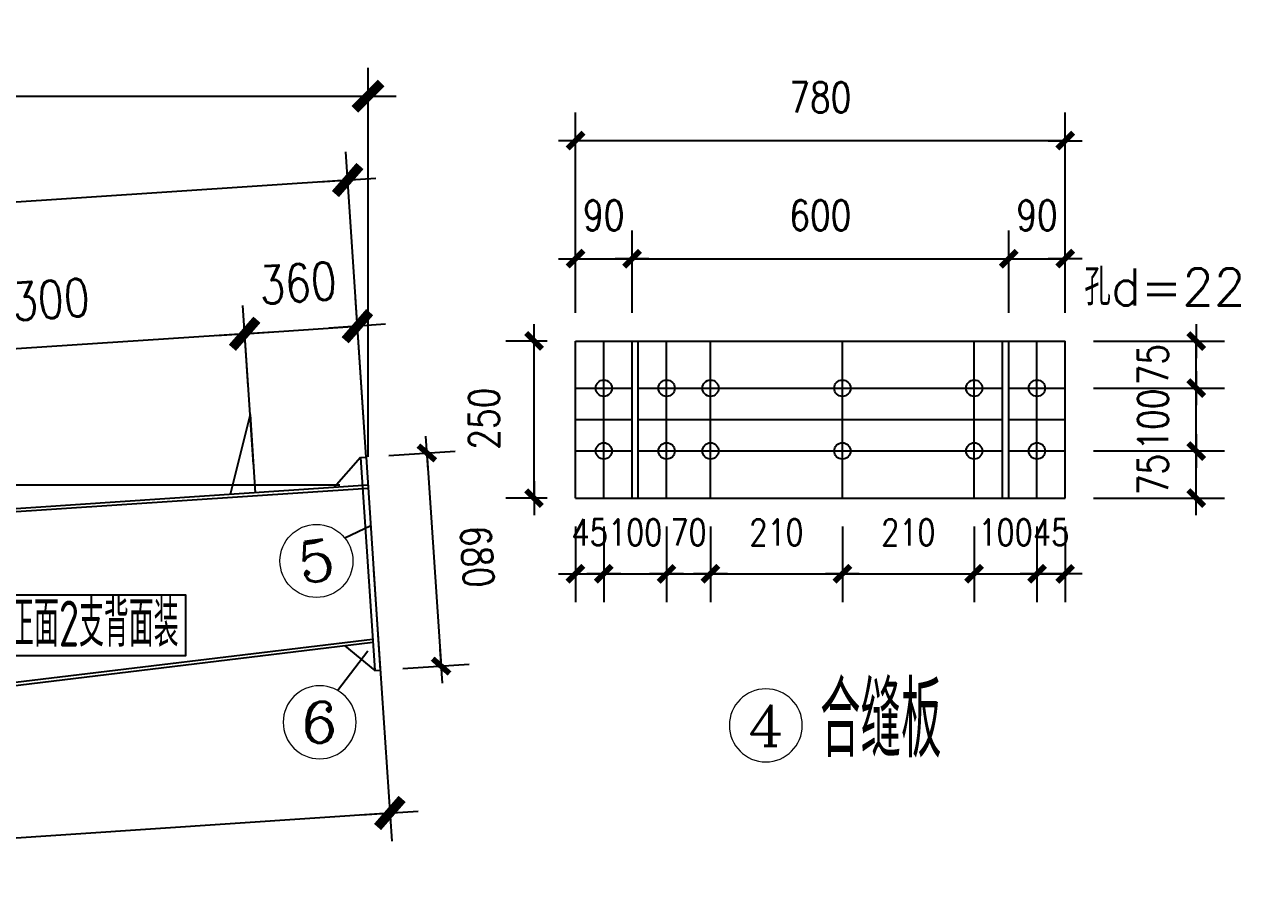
# Model space of a CAD drawing. Header units: millimetres. Extents: x 2451220 to 4527627, y -5186613 to -1639140.
# Drawn here: x 2506378 to 2510253, y -1716630 to -1713875 of the extents above; entities that cross this region are included whole.
import ezdxf
from ezdxf.enums import TextEntityAlignment as Align

# ---------------------------------------------------------------- set-up
doc = ezdxf.new("R2010")
doc.units = ezdxf.units.MM
doc.header["$LTSCALE"] = 1000
doc.header["$PDMODE"] = 34
doc.linetypes.add('CENTER', pattern=[50.8, 31.75, -6.35, 6.35, -6.35])
doc.layers.add('轴线层', color=1, linetype='CENTER', lineweight=15)
doc.layers.add('钢架', color=7, linetype='Continuous', lineweight=25)
doc.styles.add('COMPLEX', font='COMPLEX')
doc.styles.add('DIM_FONT', font='simplex.shx', dxfattribs={"width": 0.8, "bigfont": 'hztxt.shx'})
doc.styles.add('hz', font='gbenor.shx', dxfattribs={"width": 0.75, "height": 100, "bigfont": 'gbcbig.shx'})
doc.styles.get("Standard").update_dxf_attribs({"font": 'txt', "bigfont": 'gbcbig.shx'})
doc.dimstyles.get("Standard").update_dxf_attribs({"dimscale": 100, "dimtxt": 3.5, "dimasz": 1, "dimexe": 2.5, "dimexo": 3, "dimgap": 1.5, "dimtad": 1, "dimdec": 0, "dimzin": 0, "dimdsep": 46, "dimtxsty": 'Standard', "dimblk": 'ARCHTICK', "dimcen": 0.09, "dimadec": 0, "dimazin": 0, "dimtfac": 1, "dimtdec": 0, "dimtix": 1, "dimtmove": 2, "dimatfit": 3, "dimldrblk": 'ARCHTICK', "dimfxl": 1, "dimtolj": 1, "dimtzin": 0, "dimarcsym": 0})
doc.dimstyles.new('WGH(1)', dxfattribs={"dimscale": 1.2, "dimtxt": 100, "dimasz": 0.5, "dimexe": 75, "dimexo": 75, "dimgap": 75, "dimtad": 1, "dimdec": 0, "dimzin": 0, "dimdsep": 46, "dimtxsty": 'DIM_FONT', "dimblk1": '_DIMX', "dimblk2": '_DIMX', "dimsah": 1, "dimcen": 0.09, "dimclrd": 3, "dimclre": 3, "dimclrt": 7, "dimadec": 0, "dimazin": 0, "dimtfac": 1, "dimtdec": 0, "dimtix": 1, "dimtmove": 2, "dimatfit": 3, "dimldrblk": '_DIMX', "dimfxl": 1, "dimtolj": 1, "dimtzin": 0, "dimarcsym": 0})
doc.dimstyles.new('WGH(2)', dxfattribs={"dimscale": 1.2, "dimtxt": 100, "dimasz": 0.5, "dimexe": 75, "dimexo": 75, "dimgap": 75, "dimtad": 1, "dimdec": 0, "dimlfac": 0.5, "dimzin": 0, "dimdsep": 46, "dimtxsty": 'DIM_FONT', "dimblk1": '_DIMX', "dimblk2": '_DIMX', "dimsah": 1, "dimcen": 0.09, "dimclrd": 3, "dimclre": 3, "dimclrt": 7, "dimadec": 0, "dimazin": 0, "dimtfac": 1, "dimtdec": 0, "dimtix": 1, "dimtmove": 2, "dimatfit": 3, "dimldrblk": '_DIMX', "dimfxl": 1, "dimtolj": 1, "dimtzin": 0, "dimarcsym": 0})

# ---------------------------------------------------------------- blocks, each defined once
blk = doc.blocks.new('轴线标号')
at = {"lineweight": 13}
blk.add_circle((0, 0), 0.5, dxfattribs=at)
at = {"layer": '钢架', "lineweight": 13, "style": 'COMPLEX', "width": 1.041667}
blk.add_attdef('A', text='', height=0.56, dxfattribs=at).set_placement((-0.25, -0.28), (0.25, -0.28), align=Align.FIT)
blk = doc.blocks.new('_DIMX')
blk.add_line((-150, 0), (150, 0))
at = {"const_width": 50}
blk.add_lwpolyline([(-70, -70), (70, 70)], dxfattribs=at)
blk = doc.blocks.new('*D2622')
at = {"color": 3, "lineweight": -2}
for p, q in [((2507090.9, -1715027.5), (2507073.8, -1714770.6)), ((2505793.8, -1715114), (2505776.7, -1714857)), ((2507079.2, -1714860.4), (2505783.3, -1714946.8))]:
    blk.add_line(p, q, dxfattribs=at)
at = {"layer": 'Defpoints', "color": 0}
for p in [(2505782.7, -1714946.8), (2507096.9, -1715117.3), (2505799.8, -1715203.8)]:
    blk.add_point(p, dxfattribs=at)
at = {"color": 3, "lineweight": -2, "xscale": 0.6, "yscale": 0.6, "zscale": 0.6}
for p, rotation in [((2507079.8, -1714860.4), 3.814074823641809), ((2505782.7, -1714946.8), 183.8140748236418)]:
    blk.add_blockref('_DIMX', p, dxfattribs=dict(at, rotation=rotation))
at = {"color": 7, "insert": (2506421.2, -1714753.9), "char_height": 120, "attachment_point": 5, "rotation": 3.8141, "style": 'DIM_FONT'}
blk.add_mtext('\\A1;1300', dxfattribs=at)
blk = doc.blocks.new('*D2626')
at = {"color": 3, "lineweight": -2}
for p, q in [((2508133.9, -1715473.7), (2508133.9, -1715714.6)), ((2508223.9, -1715473.7), (2508223.9, -1715714.6)), ((2508133.6, -1715624.6), (2508133.2, -1715624.6)), ((2508133.9, -1715624.6), (2508223.9, -1715624.6)), ((2508224.3, -1715624.6), (2508224.7, -1715624.6))]:
    blk.add_line(p, q, dxfattribs=at)
at = {"layer": 'Defpoints', "color": 0}
for p in [(2508133.9, -1715383.7), (2508223.9, -1715383.7), (2508223.9, -1715624.6)]:
    blk.add_point(p, dxfattribs=at)
at = {"color": 3, "lineweight": -2, "xscale": 0.36, "yscale": 0.36, "zscale": 0.36}
blk.add_blockref('_DIMX', (2508133.9, -1715624.6), dxfattribs=at)
at = {"color": 3, "lineweight": -2, "xscale": 0.36, "yscale": 0.36, "zscale": 0.36, "rotation": 180}
blk.add_blockref('_DIMX', (2508223.9, -1715624.6), dxfattribs=at)
at = {"color": 7, "insert": (2508178.9, -1715492.6), "char_height": 84, "attachment_point": 5, "style": 'DIM_FONT'}
blk.add_mtext('\\A1;45', dxfattribs=at)
blk = doc.blocks.new('*D2627')
at = {"color": 3, "lineweight": -2}
for p, q in [((2508423.9, -1715473.7), (2508423.9, -1715714.6)), ((2508223.9, -1715563.7), (2508223.9, -1715714.6)), ((2508223.6, -1715624.6), (2508223.2, -1715624.6)), ((2508223.9, -1715624.6), (2508423.9, -1715624.6)), ((2508424.3, -1715624.6), (2508424.7, -1715624.6))]:
    blk.add_line(p, q, dxfattribs=at)
at = {"layer": 'Defpoints', "color": 0}
for p in [(2508423.9, -1715383.7), (2508223.9, -1715473.7), (2508423.9, -1715624.6)]:
    blk.add_point(p, dxfattribs=at)
at = {"color": 3, "lineweight": -2, "xscale": 0.36, "yscale": 0.36, "zscale": 0.36}
blk.add_blockref('_DIMX', (2508223.9, -1715624.6), dxfattribs=at)
at = {"color": 3, "lineweight": -2, "xscale": 0.36, "yscale": 0.36, "zscale": 0.36, "rotation": 180}
blk.add_blockref('_DIMX', (2508423.9, -1715624.6), dxfattribs=at)
at = {"color": 7, "insert": (2508323.9, -1715492.6), "char_height": 84, "attachment_point": 5, "style": 'DIM_FONT'}
blk.add_mtext('\\A1;100', dxfattribs=at)
blk = doc.blocks.new('*D2628')
at = {"color": 3, "lineweight": -2}
for p, q in [((2508423.9, -1715473.7), (2508423.9, -1715714.6)), ((2508563.9, -1715473.7), (2508563.9, -1715714.6)), ((2508423.6, -1715624.6), (2508423.2, -1715624.6)), ((2508423.9, -1715624.6), (2508563.9, -1715624.6)), ((2508564.3, -1715624.6), (2508564.7, -1715624.6))]:
    blk.add_line(p, q, dxfattribs=at)
at = {"layer": 'Defpoints', "color": 0}
for p in [(2508423.9, -1715383.7), (2508563.9, -1715383.7), (2508563.9, -1715624.6)]:
    blk.add_point(p, dxfattribs=at)
at = {"color": 3, "lineweight": -2, "xscale": 0.36, "yscale": 0.36, "zscale": 0.36}
blk.add_blockref('_DIMX', (2508423.9, -1715624.6), dxfattribs=at)
at = {"color": 3, "lineweight": -2, "xscale": 0.36, "yscale": 0.36, "zscale": 0.36, "rotation": 180}
blk.add_blockref('_DIMX', (2508563.9, -1715624.6), dxfattribs=at)
at = {"color": 7, "insert": (2508493.9, -1715492.6), "char_height": 84, "attachment_point": 5, "style": 'DIM_FONT'}
blk.add_mtext('\\A1;70', dxfattribs=at)
blk = doc.blocks.new('*D2629')
at = {"color": 3, "lineweight": -2}
for p, q in [((2509603.9, -1715473.7), (2509603.9, -1715714.6)), ((2509693.9, -1715473.7), (2509693.9, -1715714.6)), ((2509603.6, -1715624.6), (2509603.2, -1715624.6)), ((2509603.9, -1715624.6), (2509693.9, -1715624.6)), ((2509694.3, -1715624.6), (2509694.7, -1715624.6))]:
    blk.add_line(p, q, dxfattribs=at)
at = {"layer": 'Defpoints', "color": 0}
for p in [(2509603.9, -1715383.7), (2509693.9, -1715383.7), (2509693.9, -1715624.6)]:
    blk.add_point(p, dxfattribs=at)
at = {"color": 3, "lineweight": -2, "xscale": 0.36, "yscale": 0.36, "zscale": 0.36}
blk.add_blockref('_DIMX', (2509603.9, -1715624.6), dxfattribs=at)
at = {"color": 3, "lineweight": -2, "xscale": 0.36, "yscale": 0.36, "zscale": 0.36, "rotation": 180}
blk.add_blockref('_DIMX', (2509693.9, -1715624.6), dxfattribs=at)
at = {"color": 7, "insert": (2509648.9, -1715492.6), "char_height": 84, "attachment_point": 5, "style": 'DIM_FONT'}
blk.add_mtext('\\A1;45', dxfattribs=at)
blk = doc.blocks.new('*D2630')
at = {"color": 3, "lineweight": -2}
for p, q in [((2508043.9, -1714883.7), (2507911.8, -1714883.7)), ((2508001.8, -1715383.4), (2508001.8, -1714884.1)), ((2508043.9, -1715383.7), (2507911.8, -1715383.7))]:
    blk.add_line(p, q, dxfattribs=at)
at = {"layer": 'Defpoints', "color": 0}
for p in [(2508001.8, -1714883.7), (2508133.9, -1714883.7), (2508133.9, -1715383.7)]:
    blk.add_point(p, dxfattribs=at)
at = {"color": 3, "lineweight": -2, "xscale": 0.36, "yscale": 0.36, "zscale": 0.36}
for p, rotation in [((2508001.8, -1714883.7), 90), ((2508001.8, -1715383.7), 270)]:
    blk.add_blockref('_DIMX', p, dxfattribs=dict(at, rotation=rotation))
at = {"color": 7, "insert": (2507842.3, -1715131), "char_height": 96, "attachment_point": 5, "rotation": 90, "style": 'DIM_FONT'}
blk.add_mtext('\\A1;250', dxfattribs=at)
blk = doc.blocks.new('*D843')
at = {"color": 3, "lineweight": -2}
for p, q in [((2508133.9, -1714793.7), (2508133.9, -1714531.4)), ((2508313.9, -1714793.7), (2508313.9, -1714531.4)), ((2508133.6, -1714621.4), (2508133.2, -1714621.4)), ((2508133.9, -1714621.4), (2508313.9, -1714621.4)), ((2508314.3, -1714621.4), (2508314.7, -1714621.4))]:
    blk.add_line(p, q, dxfattribs=at)
at = {"layer": 'Defpoints', "color": 0}
for p in [(2508313.9, -1714621.4), (2508133.9, -1714883.7), (2508313.9, -1714883.7)]:
    blk.add_point(p, dxfattribs=at)
at = {"color": 3, "lineweight": -2, "xscale": 0.36, "yscale": 0.36, "zscale": 0.36}
blk.add_blockref('_DIMX', (2508133.9, -1714621.4), dxfattribs=at)
at = {"color": 3, "lineweight": -2, "xscale": 0.36, "yscale": 0.36, "zscale": 0.36, "rotation": 180}
blk.add_blockref('_DIMX', (2508313.9, -1714621.4), dxfattribs=at)
at = {"color": 7, "insert": (2508223.9, -1714483.4), "char_height": 96, "attachment_point": 5, "style": 'DIM_FONT'}
blk.add_mtext('\\A1;90', dxfattribs=at)
blk = doc.blocks.new('*D2631')
at = {"color": 3, "lineweight": -2}
for p, q in [((2508313.9, -1714793.7), (2508313.9, -1714531.4)), ((2509513.9, -1714793.7), (2509513.9, -1714531.4)), ((2508314.3, -1714621.4), (2509513.6, -1714621.4))]:
    blk.add_line(p, q, dxfattribs=at)
at = {"layer": 'Defpoints', "color": 0}
for p in [(2509513.9, -1714621.4), (2508313.9, -1714883.7), (2509513.9, -1714883.7)]:
    blk.add_point(p, dxfattribs=at)
at = {"color": 3, "lineweight": -2, "xscale": 0.36, "yscale": 0.36, "zscale": 0.36, "rotation": 180}
blk.add_blockref('_DIMX', (2508313.9, -1714621.4), dxfattribs=at)
at = {"color": 3, "lineweight": -2, "xscale": 0.36, "yscale": 0.36, "zscale": 0.36}
blk.add_blockref('_DIMX', (2509513.9, -1714621.4), dxfattribs=at)
at = {"color": 7, "insert": (2508913.9, -1714483.4), "char_height": 96, "attachment_point": 5, "style": 'DIM_FONT'}
blk.add_mtext('\\A1;600', dxfattribs=at)
blk = doc.blocks.new('*D2632')
at = {"color": 3, "lineweight": -2}
for p, q in [((2509513.9, -1714793.7), (2509513.9, -1714531.4)), ((2509693.9, -1714793.7), (2509693.9, -1714531.4)), ((2509513.6, -1714621.4), (2509513.2, -1714621.4)), ((2509513.9, -1714621.4), (2509693.9, -1714621.4)), ((2509694.3, -1714621.4), (2509694.7, -1714621.4))]:
    blk.add_line(p, q, dxfattribs=at)
at = {"layer": 'Defpoints', "color": 0}
for p in [(2509693.9, -1714621.4), (2509513.9, -1714883.7), (2509693.9, -1714883.7)]:
    blk.add_point(p, dxfattribs=at)
at = {"color": 3, "lineweight": -2, "xscale": 0.36, "yscale": 0.36, "zscale": 0.36}
blk.add_blockref('_DIMX', (2509513.9, -1714621.4), dxfattribs=at)
at = {"color": 3, "lineweight": -2, "xscale": 0.36, "yscale": 0.36, "zscale": 0.36, "rotation": 180}
blk.add_blockref('_DIMX', (2509693.9, -1714621.4), dxfattribs=at)
at = {"color": 7, "insert": (2509603.9, -1714483.4), "char_height": 96, "attachment_point": 5, "style": 'DIM_FONT'}
blk.add_mtext('\\A1;90', dxfattribs=at)
blk = doc.blocks.new('*D2633')
at = {"color": 3, "lineweight": -2}
for p, q in [((2508133.9, -1714793.7), (2508133.9, -1714155.7)), ((2509693.9, -1714793.7), (2509693.9, -1714155.7)), ((2509693.6, -1714245.7), (2508134.3, -1714245.7))]:
    blk.add_line(p, q, dxfattribs=at)
at = {"layer": 'Defpoints', "color": 0}
for p in [(2508133.9, -1714245.7), (2508133.9, -1714883.7), (2509693.9, -1714883.7)]:
    blk.add_point(p, dxfattribs=at)
at = {"color": 3, "lineweight": -2, "xscale": 0.36, "yscale": 0.36, "zscale": 0.36, "rotation": 180}
blk.add_blockref('_DIMX', (2508133.9, -1714245.7), dxfattribs=at)
at = {"color": 3, "lineweight": -2, "xscale": 0.36, "yscale": 0.36, "zscale": 0.36}
blk.add_blockref('_DIMX', (2509693.9, -1714245.7), dxfattribs=at)
at = {"color": 7, "insert": (2508913.9, -1714107.7), "char_height": 96, "attachment_point": 5, "style": 'DIM_FONT'}
blk.add_mtext('\\A1;780', dxfattribs=at)
blk = doc.blocks.new('*D844')
at = {"color": 3, "lineweight": -2}
for p, q in [((2509783.9, -1715233.7), (2510201.4, -1715233.7)), ((2510111.4, -1715233.4), (2510111.4, -1715233)), ((2510111.4, -1715383.7), (2510111.4, -1715233.7)), ((2509783.9, -1715383.7), (2510201.4, -1715383.7)), ((2510111.4, -1715384.1), (2510111.4, -1715384.5))]:
    blk.add_line(p, q, dxfattribs=at)
at = {"layer": 'Defpoints', "color": 0}
for p in [(2509693.9, -1715233.7), (2510111.4, -1715233.7), (2509693.9, -1715383.7)]:
    blk.add_point(p, dxfattribs=at)
at = {"color": 3, "lineweight": -2, "xscale": 0.36, "yscale": 0.36, "zscale": 0.36}
for p, rotation in [((2510111.4, -1715233.7), 270), ((2510111.4, -1715383.7), 90)]:
    blk.add_blockref('_DIMX', p, dxfattribs=dict(at, rotation=rotation))
at = {"color": 7, "insert": (2509973.4, -1715308.7), "char_height": 96, "attachment_point": 5, "rotation": 90, "style": 'DIM_FONT'}
blk.add_mtext('\\A1;75', dxfattribs=at)
blk = doc.blocks.new('*D2634')
at = {"color": 3, "lineweight": -2}
for p, q in [((2509783.9, -1715033.7), (2510201.4, -1715033.7)), ((2510111.4, -1715033.4), (2510111.4, -1715033)), ((2510111.4, -1715233.7), (2510111.4, -1715033.7)), ((2509783.9, -1715233.7), (2510201.4, -1715233.7)), ((2510111.4, -1715234.1), (2510111.4, -1715234.5))]:
    blk.add_line(p, q, dxfattribs=at)
at = {"layer": 'Defpoints', "color": 0}
for p in [(2509693.9, -1715033.7), (2510111.4, -1715033.7), (2509693.9, -1715233.7)]:
    blk.add_point(p, dxfattribs=at)
at = {"color": 3, "lineweight": -2, "xscale": 0.36, "yscale": 0.36, "zscale": 0.36}
for p, rotation in [((2510111.4, -1715033.7), 270), ((2510111.4, -1715233.7), 90)]:
    blk.add_blockref('_DIMX', p, dxfattribs=dict(at, rotation=rotation))
at = {"color": 7, "insert": (2509973.4, -1715133.7), "char_height": 96, "attachment_point": 5, "rotation": 90, "style": 'DIM_FONT'}
blk.add_mtext('\\A1;100', dxfattribs=at)
blk = doc.blocks.new('*D2635')
at = {"color": 3, "lineweight": -2}
for p, q in [((2509783.9, -1714883.7), (2510201.4, -1714883.7)), ((2510111.4, -1714883.4), (2510111.4, -1714883)), ((2510111.4, -1715033.7), (2510111.4, -1714883.7)), ((2509783.9, -1715033.7), (2510201.4, -1715033.7)), ((2510111.4, -1715034.1), (2510111.4, -1715034.5))]:
    blk.add_line(p, q, dxfattribs=at)
at = {"layer": 'Defpoints', "color": 0}
for p in [(2509693.9, -1714883.7), (2510111.4, -1714883.7), (2509693.9, -1715033.7)]:
    blk.add_point(p, dxfattribs=at)
at = {"color": 3, "lineweight": -2, "xscale": 0.36, "yscale": 0.36, "zscale": 0.36}
for p, rotation in [((2510111.4, -1714883.7), 270), ((2510111.4, -1715033.7), 90)]:
    blk.add_blockref('_DIMX', p, dxfattribs=dict(at, rotation=rotation))
at = {"color": 7, "insert": (2509973.4, -1714958.7), "char_height": 96, "attachment_point": 5, "rotation": 90, "style": 'DIM_FONT'}
blk.add_mtext('\\A1;75', dxfattribs=at)
blk = doc.blocks.new('*D2636')
at = {"color": 3, "lineweight": -2}
for p, q in [((2509403.9, -1715473.7), (2509403.9, -1715714.6)), ((2509603.9, -1715473.7), (2509603.9, -1715714.6)), ((2509403.6, -1715624.6), (2509403.2, -1715624.6)), ((2509403.9, -1715624.6), (2509603.9, -1715624.6)), ((2509604.3, -1715624.6), (2509604.7, -1715624.6))]:
    blk.add_line(p, q, dxfattribs=at)
at = {"layer": 'Defpoints', "color": 0}
for p in [(2509403.9, -1715383.7), (2509603.9, -1715383.7), (2509603.9, -1715624.6)]:
    blk.add_point(p, dxfattribs=at)
at = {"color": 3, "lineweight": -2, "xscale": 0.36, "yscale": 0.36, "zscale": 0.36}
blk.add_blockref('_DIMX', (2509403.9, -1715624.6), dxfattribs=at)
at = {"color": 3, "lineweight": -2, "xscale": 0.36, "yscale": 0.36, "zscale": 0.36, "rotation": 180}
blk.add_blockref('_DIMX', (2509603.9, -1715624.6), dxfattribs=at)
at = {"color": 7, "insert": (2509503.9, -1715492.6), "char_height": 84, "attachment_point": 5, "style": 'DIM_FONT'}
blk.add_mtext('\\A1;100', dxfattribs=at)
blk = doc.blocks.new('*D845')
at = {"color": 3, "lineweight": -2}
for p, q in [((2508983.9, -1715473.7), (2508983.9, -1715714.6)), ((2509403.9, -1715473.7), (2509403.9, -1715714.6)), ((2508984.3, -1715624.6), (2509403.6, -1715624.6))]:
    blk.add_line(p, q, dxfattribs=at)
at = {"layer": 'Defpoints', "color": 0}
for p in [(2508983.9, -1715383.7), (2509403.9, -1715383.7), (2509403.9, -1715624.6)]:
    blk.add_point(p, dxfattribs=at)
at = {"color": 3, "lineweight": -2, "xscale": 0.36, "yscale": 0.36, "zscale": 0.36, "rotation": 180}
blk.add_blockref('_DIMX', (2508983.9, -1715624.6), dxfattribs=at)
at = {"color": 3, "lineweight": -2, "xscale": 0.36, "yscale": 0.36, "zscale": 0.36}
blk.add_blockref('_DIMX', (2509403.9, -1715624.6), dxfattribs=at)
at = {"color": 7, "insert": (2509193.9, -1715492.6), "char_height": 84, "attachment_point": 5, "style": 'DIM_FONT'}
blk.add_mtext('\\A1;210', dxfattribs=at)
blk = doc.blocks.new('*D846')
at = {"color": 3, "lineweight": -2}
for p, q in [((2508563.9, -1715473.7), (2508563.9, -1715714.6)), ((2508983.9, -1715473.7), (2508983.9, -1715714.6)), ((2508564.3, -1715624.6), (2508983.6, -1715624.6))]:
    blk.add_line(p, q, dxfattribs=at)
at = {"layer": 'Defpoints', "color": 0}
for p in [(2508563.9, -1715383.7), (2508983.9, -1715383.7), (2508983.9, -1715624.6)]:
    blk.add_point(p, dxfattribs=at)
at = {"color": 3, "lineweight": -2, "xscale": 0.36, "yscale": 0.36, "zscale": 0.36, "rotation": 180}
blk.add_blockref('_DIMX', (2508563.9, -1715624.6), dxfattribs=at)
at = {"color": 3, "lineweight": -2, "xscale": 0.36, "yscale": 0.36, "zscale": 0.36}
blk.add_blockref('_DIMX', (2508983.9, -1715624.6), dxfattribs=at)
at = {"color": 7, "insert": (2508773.9, -1715492.6), "char_height": 84, "attachment_point": 5, "style": 'DIM_FONT'}
blk.add_mtext('\\A1;210', dxfattribs=at)
blk = doc.blocks.new('*D2637')
at = {"color": 3, "lineweight": -2}
for p, q in [((2507538.6, -1715248.2), (2507750.1, -1715234.1)), ((2507660.4, -1715240.5), (2507705.6, -1715918.3)), ((2507583.9, -1715926.7), (2507795.4, -1715912.6))]:
    blk.add_line(p, q, dxfattribs=at)
at = {"layer": 'Defpoints', "color": 0}
for p in [(2507448.8, -1715254.2), (2507705.6, -1715918.6), (2507494.1, -1715932.7)]:
    blk.add_point(p, dxfattribs=at)
at = {"color": 3, "lineweight": -2, "xscale": 0.36, "yscale": 0.36, "zscale": 0.36}
for p, rotation in [((2507660.3, -1715240.1), 93.81407483432686), ((2507705.6, -1715918.6), 273.8140748343268)]:
    blk.add_blockref('_DIMX', p, dxfattribs=dict(at, rotation=rotation))
at = {"color": 7, "insert": (2507820.7, -1715570.2), "char_height": 96, "attachment_point": 5, "rotation": 273.8141, "style": 'DIM_FONT'}
blk.add_mtext('\\A1;680', dxfattribs=at)
blk = doc.blocks.new('*D2640')
at = {"color": 3, "lineweight": -2}
for p, q in [((2507466.8, -1715253), (2507433, -1714746.6)), ((2507107.6, -1715277), (2507073.8, -1714770.6)), ((2507079.2, -1714860.4), (2507078.6, -1714860.4)), ((2507079.8, -1714860.4), (2507439, -1714836.4)), ((2507439.6, -1714836.4), (2507440.2, -1714836.3))]:
    blk.add_line(p, q, dxfattribs=at)
at = {"layer": 'Defpoints', "color": 0}
for p in [(2507439, -1714836.4), (2507113.5, -1715366.8), (2507472.8, -1715342.8)]:
    blk.add_point(p, dxfattribs=at)
at = {"color": 3, "lineweight": -2, "xscale": 0.6, "yscale": 0.6, "zscale": 0.6}
for p, rotation in [((2507439, -1714836.4), 183.8140748329348), ((2507079.8, -1714860.4), 3.814074832934775)]:
    blk.add_blockref('_DIMX', p, dxfattribs=dict(at, rotation=rotation))
at = {"color": 7, "insert": (2507249.4, -1714698.7), "char_height": 120, "attachment_point": 5, "rotation": 3.8141, "style": 'DIM_FONT'}
blk.add_mtext('\\A1;360', dxfattribs=at)
blk = doc.blocks.new('*D850')
at = {"color": 3, "lineweight": -2}
for p, q in [((2507466.8, -1715253), (2507402, -1714281.2)), ((2507407.4, -1714371.1), (2501408.6, -1714771)), ((2501466.8, -1715653), (2501402, -1714681.2))]:
    blk.add_line(p, q, dxfattribs=at)
at = {"layer": 'Defpoints', "color": 0}
for p in [(2501408, -1714771), (2507472.8, -1715342.8), (2501472.8, -1715742.8)]:
    blk.add_point(p, dxfattribs=at)
at = {"color": 3, "lineweight": -2, "xscale": 0.6, "yscale": 0.6, "zscale": 0.6}
for p, rotation in [((2507408, -1714371), 3.81407483429097), ((2501408, -1714771), 183.8140748342909)]:
    blk.add_blockref('_DIMX', p, dxfattribs=dict(at, rotation=rotation))
at = {"color": 7, "insert": (2504398, -1714421.3), "char_height": 120, "attachment_point": 5, "rotation": 3.8141, "style": 'DIM_FONT'}
blk.add_mtext('\\A1;6013', dxfattribs=at)
blk = doc.blocks.new('*D851')
at = {"color": 3, "lineweight": -2}
for p, q in [((2501472.8, -1715652.8), (2501472.8, -1714014)), ((2507472.8, -1715252.8), (2507472.8, -1714014)), ((2501473.4, -1714104), (2507472.2, -1714104))]:
    blk.add_line(p, q, dxfattribs=at)
at = {"layer": 'Defpoints', "color": 0}
for p in [(2507472.8, -1714104), (2507472.8, -1715342.8), (2501472.8, -1715742.8)]:
    blk.add_point(p, dxfattribs=at)
at = {"color": 3, "lineweight": -2, "xscale": 0.6, "yscale": 0.6, "zscale": 0.6, "rotation": 180}
blk.add_blockref('_DIMX', (2501472.8, -1714104), dxfattribs=at)
at = {"color": 3, "lineweight": -2, "xscale": 0.6, "yscale": 0.6, "zscale": 0.6}
blk.add_blockref('_DIMX', (2507472.8, -1714104), dxfattribs=at)
at = {"color": 7, "insert": (2504472.8, -1713954), "char_height": 120, "attachment_point": 5, "style": 'DIM_FONT'}
blk.add_mtext('\\A1;6000', dxfattribs=at)
blk = doc.blocks.new('*D852')
at = {"color": 3, "lineweight": -2}
for p, q in [((2507382.8, -1715342.8), (2500674.1, -1715342.8)), ((2500764.1, -1715342.2), (2500764.1, -1715341.6)), ((2500764.1, -1715342.8), (2500764.1, -1715742.8)), ((2501152.8, -1715742.8), (2500674.1, -1715742.8)), ((2500764.1, -1715743.4), (2500764.1, -1715744))]:
    blk.add_line(p, q, dxfattribs=at)
at = {"layer": 'Defpoints', "color": 0}
for p in [(2507472.8, -1715342.8), (2500764.1, -1715742.8), (2501242.8, -1715742.8)]:
    blk.add_point(p, dxfattribs=at)
at = {"color": 3, "lineweight": -2, "xscale": 0.6, "yscale": 0.6, "zscale": 0.6}
for p, rotation in [((2500764.1, -1715342.8), 270), ((2500764.1, -1715742.8), 90)]:
    blk.add_blockref('_DIMX', p, dxfattribs=dict(at, rotation=rotation))
at = {"color": 7, "insert": (2500614.1, -1715542.8), "char_height": 120, "attachment_point": 5, "rotation": 90, "style": 'DIM_FONT'}
blk.add_mtext('\\A1;400', dxfattribs=at)
blk = doc.blocks.new('*D2650')
at = {"color": 3, "lineweight": -2}
for p, q in [((2507490.7, -1715612.2), (2507548.3, -1716476)), ((2502423.6, -1715950), (2502481.2, -1716813.8)), ((2502475.8, -1716724), (2507541.7, -1716386.3))]:
    blk.add_line(p, q, dxfattribs=at)
at = {"layer": 'Defpoints', "color": 0}
for p in [(2507484.8, -1715522.4), (2502417.6, -1715860.2), (2507542.3, -1716386.2)]:
    blk.add_point(p, dxfattribs=at)
at = {"color": 3, "lineweight": -2, "xscale": 0.6, "yscale": 0.6, "zscale": 0.6}
for p, rotation in [((2507542.3, -1716386.2), 3.814074834346965), ((2502475.2, -1716724), 183.8140748343469)]:
    blk.add_blockref('_DIMX', p, dxfattribs=dict(at, rotation=rotation))
at = {"color": 7, "insert": (2504998.8, -1716405.5), "char_height": 120, "attachment_point": 5, "rotation": 3.8141, "style": 'DIM_FONT'}
blk.add_mtext('\\A1;5078', dxfattribs=at)

msp = doc.modelspace()

# ---------------------------------------------------------------- linework, layer by layer
for p, q in [((2508133.9, -1714883.7), (2509693.9, -1714883.7)), ((2508133.9, -1715383.7), (2508133.9, -1714883.7)), ((2508223.9, -1715383.7), (2508223.9, -1714883.7)), ((2508313.9, -1715383.7), (2508313.9, -1714883.7)), ((2508333.9, -1715383.7), (2508333.9, -1714883.7)), ((2508423.9, -1715383.7), (2508423.9, -1714883.7)), ((2508563.9, -1715383.7), (2508563.9, -1714883.7)), ((2508983.9, -1715383.7), (2508983.9, -1714883.7)), ((2509403.9, -1715383.7), (2509403.9, -1714883.7)), ((2509493.9, -1715383.7), (2509493.9, -1714883.7)), ((2509513.9, -1715383.7), (2509513.9, -1714883.7)), ((2509603.9, -1715383.7), (2509603.9, -1714883.7)), ((2509693.9, -1715383.7), (2509693.9, -1714883.7)), ((2508133.9, -1715033.7), (2508313.9, -1715033.7)), ((2508333.9, -1715033.7), (2509493.9, -1715033.7)), ((2509513.9, -1715033.7), (2509693.9, -1715033.7)), ((2507096.9, -1715117.3), (2507033.7, -1715372.1)), ((2507096.9, -1715117.3), (2507113.5, -1715366.8)), ((2508133.9, -1715133.7), (2508313.9, -1715133.7)), ((2508333.9, -1715133.7), (2509493.9, -1715133.7)), ((2509513.9, -1715133.7), (2509693.9, -1715133.7)), ((2507448.8, -1715254.2), (2507365, -1715350)), ((2507448.8, -1715254.2), (2507466.8, -1715253)), ((2507448.8, -1715254.2), (2507494.1, -1715932.7)), ((2507466.8, -1715253), (2507512, -1715931.5)), ((2508133.9, -1715233.7), (2508313.9, -1715233.7)), ((2508333.9, -1715233.7), (2509493.9, -1715233.7)), ((2509513.9, -1715233.7), (2509693.9, -1715233.7)), ((2507472.8, -1715342.8), (2501472.8, -1715742.8)), ((2507473.5, -1715352.8), (2501473.5, -1715752.8)), ((2508133.9, -1715383.7), (2509693.9, -1715383.7)), ((2507399, -1715510.7), (2507481.3, -1715471)), ((2502162.8, -1716474.8), (2507486.9, -1715833)), ((2502162.8, -1716484.8), (2507488.1, -1715842.9)), ((2507375.5, -1715996), (2507472.3, -1715870.4)), ((2507398.6, -1715853.7), (2507494.1, -1715932.7)), ((2507494.1, -1715932.7), (2507512, -1715931.5))]:
    msp.add_line(p, q)
msp.add_lwpolyline([(2506169.1, -1715691.4), (2506891.2, -1715691.4), (2506891.2, -1715885.5), (2506169.1, -1715885.5)], close=True)
for centre in [(2508223.9, -1715033.7), (2508423.9, -1715033.7), (2508563.9, -1715033.7), (2508983.9, -1715033.7), (2509403.9, -1715033.7), (2509603.9, -1715033.7), (2508223.9, -1715233.7), (2508423.9, -1715233.7), (2508563.9, -1715233.7), (2508983.9, -1715233.7), (2509403.9, -1715233.7), (2509603.9, -1715233.7)]:
    msp.add_circle(centre, 26)

# ---------------------------------------------------------------- block references
ref = msp.add_blockref('轴线标号', (2507308.6, -1715583.8), dxfattribs=dict(xscale=232.4988107296795, yscale=232.4988107294776, zscale=232.4988107293054, rotation=7.628149668753348))
ref.add_attrib('A', '5', dxfattribs={"layer": '钢架', "lineweight": 13, "height": 130.2, "rotation": 7.6281, "style": 'COMPLEX', "width": 1.339286}).set_placement((2507259.6, -1715656), (2507374.8, -1715640.6), align=Align.FIT)
ref = msp.add_blockref('轴线标号', (2507318.8, -1716097.5), dxfattribs=dict(xscale=-232.4988107294776, yscale=232.4988107294776, zscale=232.4988107293054))
ref.add_attrib('A', '6', dxfattribs={"layer": '钢架', "lineweight": 13, "height": 130.2, "style": 'COMPLEX', "width": 1.339286}).set_placement((2507260.6, -1716162.6), (2507376.9, -1716162.6), align=Align.FIT)
ref = msp.add_blockref('轴线标号', (2508740.1, -1716107.3), dxfattribs=dict(xscale=-232.4988107294776, yscale=232.4988107294776, zscale=232.4988107293054))
ref.add_attrib('A', '4', dxfattribs={"layer": '钢架', "lineweight": 13, "height": 130.2, "style": 'COMPLEX', "width": 1.171875}).set_placement((2508682, -1716172.4), (2508798.2, -1716172.4), align=Align.FIT)

# ---------------------------------------------------------------- texts
at = {"layer": '轴线层', "color": 0, "linetype": 'ByBlock', "insert": (2509754.8, -1714652.4), "char_height": 117.6, "attachment_point": 1}
msp.add_mtext_dynamic_manual_height_columns('孔d=22', width=1506.743, gutter_width=12.5, heights=[336], dxfattribs=at).dxf.set("width", 1446.473)
at = {"layer": '钢架', "lineweight": 13, "attachment_point": 1, "style": 'hz'}
for s, insert, char_height, width in [('2支正面2支背面装', (2506186.1, -1715709.7), 146.88, 1048.749), ('合缝板', (2508912.8, -1715970.2), 238.88, 978.981)]:
    msp.add_mtext(s, dxfattribs=dict(at, insert=insert, char_height=char_height, width=width))

# ---------------------------------------------------------------- dimensions: what is measured, and where the dimension line sits
dim = msp.add_linear_dim(base=(2507472.8, -1714104), p1=(2501472.8, -1715742.8), p2=(2507472.8, -1715342.8), dimstyle='WGH(1)')
dim.commit()
dim.dimension.update_dxf_attribs({"geometry": '*D851', "text_midpoint": (2504472.8, -1713954)})
for base, p1, p2, angle, dimstyle, override, picture, middle in [((2508133.9, -1714245.7), (2509693.9, -1714883.7), (2508133.9, -1714883.7), 180, 'WGH(2)', {"dimtxt": 80, "dimasz": 0.3}, '*D2633', (2508913.9, -1714107.7)), ((2508313.9, -1714621.4), (2508133.9, -1714883.7), (2508313.9, -1714883.7), 180, 'WGH(2)', {"dimtxt": 80, "dimasz": 0.3}, '*D843', (2508223.9, -1714483.4)), ((2509513.9, -1714621.4), (2508313.9, -1714883.7), (2509513.9, -1714883.7), 180, 'WGH(2)', {"dimtxt": 80, "dimasz": 0.3}, '*D2631', (2508913.9, -1714483.4)), ((2509693.9, -1714621.4), (2509513.9, -1714883.7), (2509693.9, -1714883.7), 180, 'WGH(2)', {"dimtxt": 80, "dimasz": 0.3}, '*D2632', (2509603.9, -1714483.4)), ((2505782.7, -1714946.8), (2507096.9, -1715117.3), (2505799.8, -1715203.8), 3.8141, 'Standard', {"dimscale": 1.2, "dimtxt": 100, "dimasz": 0.5, "dimexe": 75, "dimexo": 75, "dimgap": 75, "dimtxsty": 'DIM_FONT', "dimblk1": '_DIMX', "dimblk2": '_DIMX', "dimsah": 1, "dimclrd": 3, "dimclre": 3, "dimclrt": 7, "dimldrblk": '_DIMX'}, '*D2622', (2506421.2, -1714753.9)), ((2510111.4, -1714883.7), (2509693.9, -1715033.7), (2509693.9, -1714883.7), 90, 'WGH(2)', {"dimtxt": 80, "dimasz": 0.3}, '*D2635', (2509973.4, -1714958.7)), ((2510111.4, -1715033.7), (2509693.9, -1715233.7), (2509693.9, -1715033.7), 90, 'WGH(2)', {"dimtxt": 80, "dimasz": 0.3}, '*D2634', (2509973.4, -1715133.7)), ((2510111.4, -1715233.7), (2509693.9, -1715383.7), (2509693.9, -1715233.7), 90, 'WGH(2)', {"dimtxt": 80, "dimasz": 0.3}, '*D844', (2509973.4, -1715308.7)), ((2508223.9, -1715624.6), (2508133.9, -1715383.7), (2508223.9, -1715383.7), 180, 'WGH(2)', {"dimtxt": 70, "dimasz": 0.3}, '*D2626', (2508178.9, -1715492.6)), ((2508423.9, -1715624.6), (2508223.9, -1715473.7), (2508423.9, -1715383.7), 180, 'WGH(2)', {"dimtxt": 70, "dimasz": 0.3}, '*D2627', (2508323.9, -1715492.6)), ((2508563.9, -1715624.6), (2508423.9, -1715383.7), (2508563.9, -1715383.7), 180, 'WGH(2)', {"dimtxt": 70, "dimasz": 0.3}, '*D2628', (2508493.9, -1715492.6)), ((2508983.9, -1715624.6), (2508563.9, -1715383.7), (2508983.9, -1715383.7), 180, 'WGH(2)', {"dimtxt": 70, "dimasz": 0.3}, '*D846', (2508773.9, -1715492.6)), ((2509403.9, -1715624.6), (2508983.9, -1715383.7), (2509403.9, -1715383.7), 180, 'WGH(2)', {"dimtxt": 70, "dimasz": 0.3}, '*D845', (2509193.9, -1715492.6)), ((2509693.9, -1715624.6), (2509603.9, -1715383.7), (2509693.9, -1715383.7), 180, 'WGH(2)', {"dimtxt": 70, "dimasz": 0.3}, '*D2629', (2509648.9, -1715492.6))]:
    dim = msp.add_linear_dim(base=base, p1=p1, p2=p2, angle=angle, dimstyle=dimstyle, override=override)
    dim.commit()
    dim.dimension.update_dxf_attribs({"geometry": picture, "text_midpoint": middle})
for p1, p2, distance, picture, middle in [((2507472.8, -1715342.8), (2501472.8, -1715742.8), -974, '*D850', (2504398, -1714421.3)), ((2507113.5, -1715366.8), (2507472.8, -1715342.8), 507.5, '*D2640', (2507249.4, -1714698.7)), ((2502417.6, -1715860.2), (2507484.8, -1715522.4), -865.7, '*D2650', (2504998.8, -1716405.5))]:
    dim = msp.add_aligned_dim(p1=p1, p2=p2, distance=distance, dimstyle='WGH(1)')
    dim.commit()
    dim.dimension.update_dxf_attribs({"geometry": picture, "text_midpoint": middle})
dim = msp.add_linear_dim(base=(2508001.8, -1714883.7), p1=(2508133.9, -1715383.7), p2=(2508133.9, -1714883.7), angle=90, dimstyle='WGH(2)', override={"dimtxt": 80, "dimasz": 0.3})
dim.commit()
dim.dimension.update_dxf_attribs({"geometry": '*D2630', "text_midpoint": (2507842.3, -1715131), "dimtype": 160})
dim = msp.add_aligned_dim(p1=(2507448.8, -1715254.2), p2=(2507494.1, -1715932.7), distance=212, dimstyle='WGH(1)', override={"dimtxt": 80, "dimasz": 0.3})
dim.commit()
dim.dimension.update_dxf_attribs({"geometry": '*D2637', "text_midpoint": (2507820.7, -1715570.2)})
dim = msp.add_linear_dim(base=(2500764.1, -1715742.8), p1=(2507472.8, -1715342.8), p2=(2501242.8, -1715742.8), angle=90, dimstyle='WGH(1)')
dim.commit()
dim.dimension.update_dxf_attribs({"geometry": '*D852', "text_midpoint": (2500614.1, -1715542.8)})
dim = msp.add_linear_dim(base=(2509603.9, -1715624.6), p1=(2509403.9, -1715383.7), p2=(2509603.9, -1715383.7), dimstyle='WGH(2)', override={"dimtxt": 70, "dimasz": 0.3})
dim.commit()
dim.dimension.update_dxf_attribs({"geometry": '*D2636', "text_midpoint": (2509503.9, -1715492.6)})

doc.saveas('drawing.dxf')
